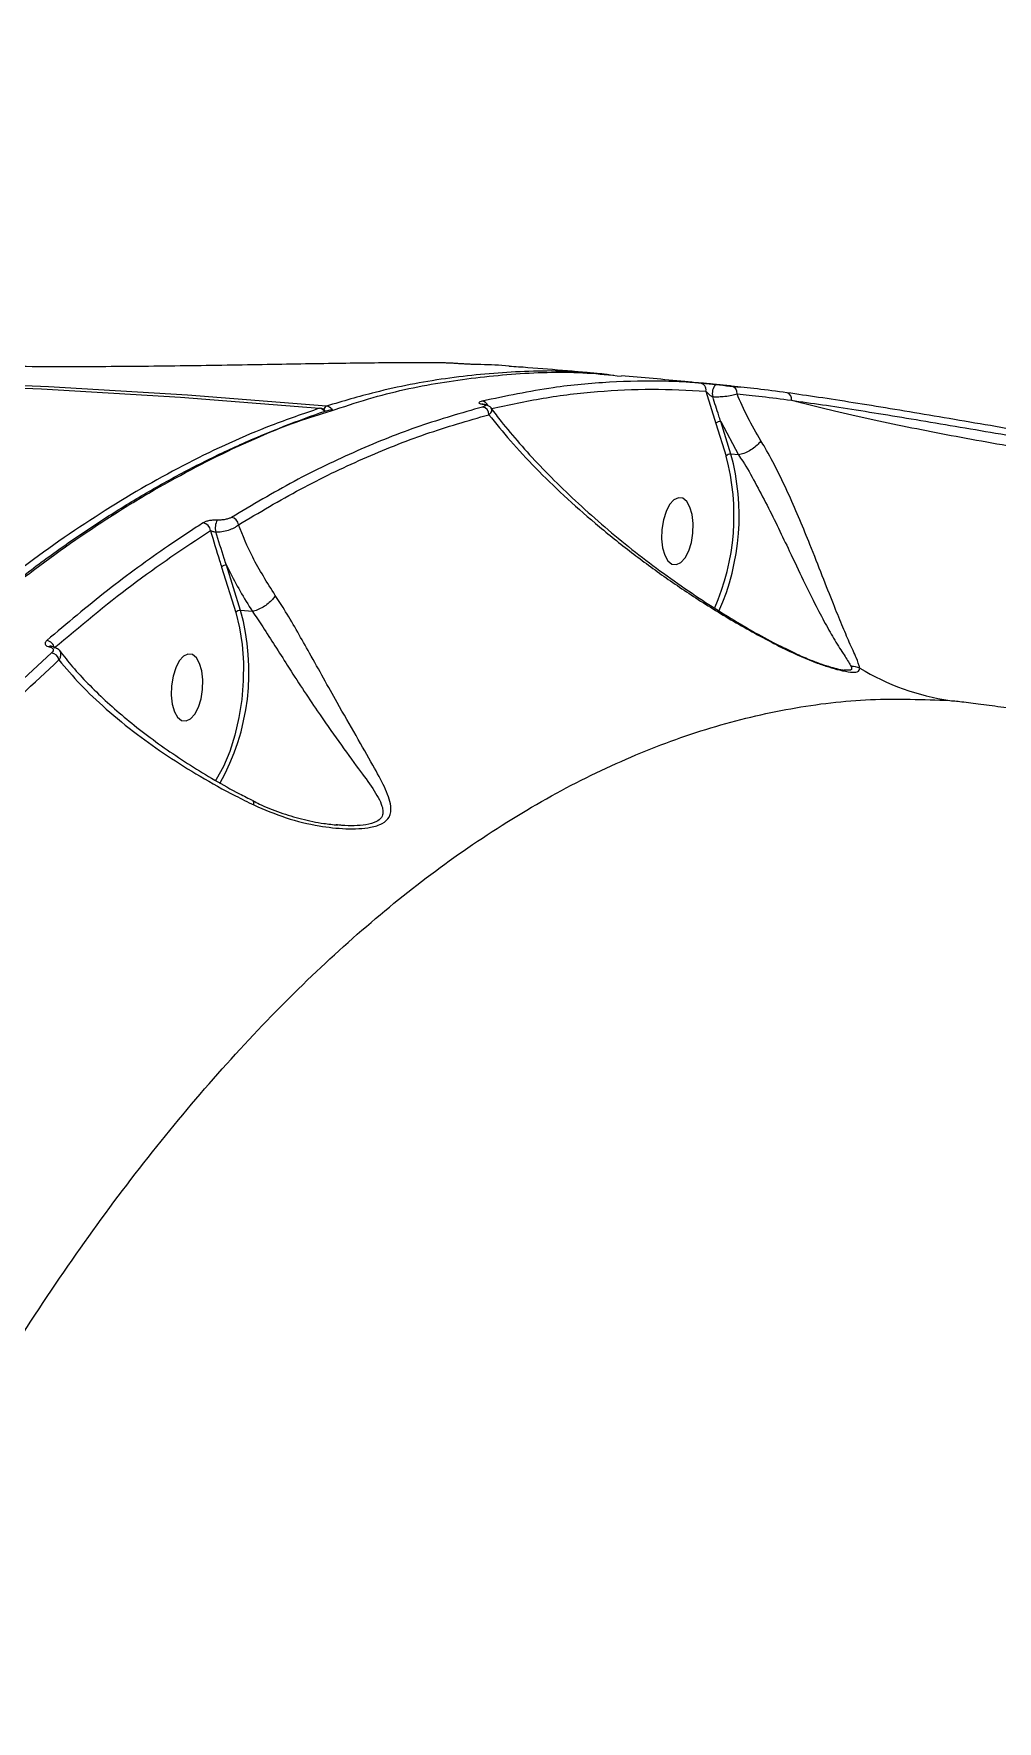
# Model space of a CAD drawing. Header units: millimetres. Extents: x -4335 to 4318, y -3792 to 3101.
# Drawn here: x 1699.5 to 1828.2, y 1356 to 1581.3 of the extents above; entities that cross this region are included whole.
import ezdxf

# ---------------------------------------------------------------- set-up
doc = ezdxf.new("R2010")
doc.units = ezdxf.units.MM
doc.layers.add('DIKOM_ЗОНА', color=80, linetype='Continuous')
doc.layers.add('DIKOM_ОБЪЕКТ', color=7, linetype='Continuous')

msp = doc.modelspace()

# ---------------------------------------------------------------- linework, layer by layer
at = {"layer": 'DIKOM_ЗОНА', "color": 3, "lineweight": 15}
msp.add_lwpolyline([(1629.814, 3100.338, -0.4205658), (4317.777, 469.92), (4317.777, -16.224, -0.4142136), (1317.777, -3016.224), (-2004.986, -3016.224, -0.4142136), (-3504.986, -1516.224), (-3504.986, 1600.338, -0.4142136), (-2004.986, 3100.338), (1629.814, 3100.338)], format="xyb", dxfattribs=at)
at = {"layer": 'DIKOM_ОБЪЕКТ', "color": 7, "linetype": 'Continuous', "lineweight": 15}
for p, q in [((1789.32, 1533.578), (1790.651, 1529.245)), ((1737.703, 1531.285), (1737.794, 1531.296)), ((1790.651, 1529.245), (1792.009, 1524.888)), ((1791.294, 1529.521), (1793.682, 1525.071)), ((1792.653, 1525.163), (1791.294, 1529.521)), ((1793.682, 1525.071), (1792.653, 1525.163)), ((1793.682, 1525.071), (1793.686, 1525.071)), ((1724.625, 1510.078), (1726.518, 1504.009)), ((1727.162, 1504.285), (1725.269, 1510.354)), ((1728.734, 1504.143), (1727.162, 1504.285)), ((1728.734, 1504.143), (1728.738, 1504.144)), ((1740.126, 1475.65), (1739.95, 1475.672))]:
    msp.add_line(p, q, dxfattribs=at)
at = {"layer": 'DIKOM_ОБЪЕКТ', "color": 7, "linetype": 'Continuous', "lineweight": 15, "flags": 128}
for points in [[(1368.123, 1490.272), (1373.934, 1492.134), (1391.43, 1497.485), (1409.032, 1502.484), (1426.734, 1507.131), (1444.53, 1511.425), (1462.416, 1515.363), (1480.386, 1518.945), (1498.435, 1522.17), (1516.556, 1525.037), (1534.745, 1527.544), (1552.997, 1529.692), (1571.305, 1531.479), (1589.664, 1532.905), (1608.068, 1533.969), (1626.512, 1534.672), (1644.991, 1535.013), (1663.498, 1534.991), (1682.029, 1534.607), (1700.577, 1533.861), (1719.137, 1532.754), (1737.703, 1531.285)], [(1738.648, 1531.586), (1720.082, 1533.055), (1701.522, 1534.163), (1682.974, 1534.909), (1664.443, 1535.292), (1645.936, 1535.314), (1627.458, 1534.973), (1609.013, 1534.271), (1590.609, 1533.206), (1572.25, 1531.78), (1553.942, 1529.993), (1535.691, 1527.846), (1517.501, 1525.338), (1499.38, 1522.471), (1481.331, 1519.247), (1463.361, 1515.664), (1445.475, 1511.726), (1427.679, 1507.433), (1409.977, 1502.785), (1392.375, 1497.786), (1374.879, 1492.436), (1372.803, 1491.775)], [(1786.222, 1519.271), (1785.63, 1519.341), (1785.028, 1519.049), (1784.465, 1518.419), (1783.985, 1517.501), (1783.628, 1516.37), (1783.423, 1515.118), (1783.386, 1513.847), (1783.52, 1512.658), (1783.815, 1511.648), (1784.246, 1510.9), (1784.779, 1510.474), (1785.371, 1510.404), (1785.972, 1510.696), (1786.536, 1511.326), (1787.016, 1512.244), (1787.373, 1513.374), (1787.578, 1514.626), (1787.615, 1515.898), (1787.481, 1517.087), (1787.186, 1518.096), (1786.754, 1518.844), (1786.222, 1519.271)], [(1726.518, 1504.009), (1727.03, 1501.964), (1727.373, 1499.727), (1727.537, 1497.351), (1727.52, 1494.895), (1727.321, 1492.416), (1726.946, 1489.976), (1726.403, 1487.632), (1725.705, 1485.443), (1724.87, 1483.459), (1723.918, 1481.731), (1723.77, 1481.502)], [(1720.73, 1498.392), (1720.139, 1498.462), (1719.537, 1498.17), (1718.974, 1497.54), (1718.494, 1496.622), (1718.137, 1495.492), (1717.932, 1494.24), (1717.895, 1492.968), (1718.029, 1491.779), (1718.324, 1490.77), (1718.755, 1490.021), (1719.288, 1489.595), (1719.879, 1489.525), (1720.481, 1489.817), (1721.045, 1490.447), (1721.524, 1491.365), (1721.881, 1492.495), (1722.087, 1493.747), (1722.124, 1495.019), (1721.989, 1496.208), (1721.695, 1497.217), (1721.263, 1497.965), (1720.73, 1498.392)]]:
    msp.add_lwpolyline(points, dxfattribs=at)
at = {"layer": 'DIKOM_ОБЪЕКТ', "color": 7, "linetype": 'Continuous', "lineweight": 15}
for centre, radius, start, end in [((1788.377, 1533.713), 0.953, 351.88558, 80.42728), ((1791.961, 1533.282), 1.801, 139.14399, 194.3731), ((1792.549, 1533.34), 0.927, 352.68165, 79.18407), ((1799.897, 1532.536), 0.853, 347.04676, 73.29157), ((1737.586, 1530.33), 0.962, 31.50875, 83.04533), ((1737.706, 1530.3), 1, 35.15035, 84.9228), ((1738.991, 1530.947), 0.726, 118.19675, 166.58906), ((1738.538, 1530.644), 0.948, 32.40079, 83.33635), ((1759.29, 1531.284), 0.961, 24.61993, 81.96011), ((1759.295, 1530.438), 1.029, 359.47419, 80.41316), ((1791.227, 1528.789), 0.735, 84.74118, 141.64063), ((1762.391, 1516.914), 30.673, 336.23581, 15.06784), ((1762.298, 1516.924), 31.453, 336.12325, 15.18704), ((1792.586, 1524.432), 0.735, 84.73594, 141.64587), ((1725.766, 1515.611), 1.115, 5.74345, 80.9984), ((1722.009, 1514.886), 1.12, 3.92606, 81.07381), ((1726.021, 1515.297), 2.241, 151.92332, 193.65363), ((1725.202, 1509.622), 0.735, 84.75629, 141.64345), ((1697.757, 1496.083), 30.527, 330.78587, 15.58408), ((1727.095, 1503.553), 0.735, 84.75629, 141.64345), ((1701.117, 1499.108), 1.175, 8.34286, 81.73965), ((1701.843, 1499.102), 0.408, 81.07609, 125.4481), ((1701.747, 1497.45), 1.182, 10.84687, 81.67099), ((1808.821, 1494.261), 2.54, 65.71479, 92.57581), ((1826.532, 1524.077), 32.157, 238.78309, 261.69133)]:
    msp.add_arc(centre, radius, start, end, dxfattribs=at)
for points, knots in [([(1687.075, 1537.078), (1689.046, 1537.032), (1692.989, 1536.94), (1699.023, 1536.878), (1704.917, 1536.864), (1710.596, 1536.887), (1716.287, 1536.939), (1721.918, 1537.014), (1727.419, 1537.102), (1732.719, 1537.193), (1737.731, 1537.277), (1742.444, 1537.348), (1745.247, 1537.375), (1746.646, 1537.389)], [0, 0, 0, 0, 0.1021841, 0.2043679, 0.2924909, 0.3808921, 0.4690129, 0.5574034, 0.6460779, 0.7344679, 0.8228823, 0.9115799, 1, 1, 1, 1]), ([(1746.646, 1537.389), (1748.023, 1537.397), (1750.796, 1537.414), (1753.018, 1537.393), (1754.137, 1537.383)], [0, 0, 0, 0, 0.4964928, 1, 1, 1, 1]), ([(1754.137, 1537.383), (1754.289, 1537.38), (1754.588, 1537.374), (1755.17, 1537.349), (1755.755, 1537.318), (1756.103, 1537.295), (1756.271, 1537.284)], [0, 0, 0, 0, 0.2974675, 0.5890501, 0.802821, 1, 1, 1, 1]), ([(1756.271, 1537.284), (1756.311, 1537.281), (1756.49, 1537.269), (1756.861, 1537.246), (1757.393, 1537.217), (1757.941, 1537.192), (1758.205, 1537.184), (1758.341, 1537.179)], [0, 0, 0, 0, 0.0490541, 0.2178964, 0.42667, 0.7022256, 1, 1, 1, 1]), ([(1758.341, 1537.179), (1758.651, 1537.17), (1760.202, 1537.124), (1761.773, 1537.09), (1763.023, 1536.943), (1763.042, 1536.941)], [0, 0, 0, 0, 0.1976015, 0.9880139, 1, 1, 1, 1]), ([(1763.04, 1536.924), (1763.871, 1536.868), (1768.222, 1536.57), (1772.568, 1536.17), (1776.085, 1535.847)], [0, 0, 0, 0, 0.1908603, 1, 1, 1, 1]), ([(1777.007, 1535.661), (1775.814, 1535.81), (1771.473, 1536.352), (1763.974, 1536.258), (1754.533, 1535.394), (1746.107, 1533.774), (1740.806, 1532.219), (1738.648, 1531.586)], [0, 0, 0, 0, 0.0946904, 0.3445967, 0.5881735, 0.832302, 1, 1, 1, 1]), ([(1739.8, 1531.113), (1741.486, 1531.673), (1746.358, 1533.292), (1754.411, 1534.924), (1763.956, 1536.018), (1771.833, 1536.233), (1776.496, 1535.731), (1778.007, 1535.569)], [0, 0, 0, 0, 0.1315332, 0.3801657, 0.628797, 0.8797853, 1, 1, 1, 1]), ([(1788.535, 1534.653), (1788.226, 1534.675), (1786.681, 1534.787), (1782.651, 1534.963), (1776.421, 1534.851), (1768.264, 1534.094), (1762.587, 1532.901), (1759.424, 1532.236)], [0, 0, 0, 0, 0.0321662, 0.1608357, 0.4183965, 0.6759572, 1, 1, 1, 1]), ([(1778.017, 1535.677), (1780.842, 1535.426), (1786.14, 1534.954), (1791.424, 1534.367), (1793.891, 1534.093)], [0, 0, 0, 0, 0.533284, 1, 1, 1, 1]), ([(1790.599, 1534.46), (1790.558, 1534.464), (1790.38, 1534.483), (1790.01, 1534.519), (1789.48, 1534.571), (1788.933, 1534.621), (1788.671, 1534.642), (1788.535, 1534.653)], [0, 0, 0, 0, 0.0490847, 0.2179257, 0.4266723, 0.7022289, 1, 1, 1, 1]), ([(1760.671, 1531.246), (1762.968, 1531.742), (1767.693, 1532.764), (1774.837, 1533.595), (1782.099, 1533.957), (1786.913, 1533.704), (1789.32, 1533.578)], [0, 0, 0, 0, 0.23911, 0.4918146, 0.7459078, 1, 1, 1, 1]), ([(1789.32, 1533.578), (1789.391, 1533.49), (1789.523, 1533.324), (1789.759, 1533.105), (1789.962, 1532.956), (1790.098, 1532.881), (1790.17, 1532.85), (1790.202, 1532.84), (1790.216, 1532.835)], [0, 0, 0, 0, 0.3482936, 0.6491469, 0.8445016, 0.9341901, 0.9696268, 1, 1, 1, 1]), ([(1790.216, 1532.835), (1790.482, 1532.83), (1791.02, 1532.82), (1791.928, 1532.887), (1792.82, 1533.02), (1793.253, 1533.155), (1793.468, 1533.222)], [0, 0, 0, 0, 0.2146984, 0.4347876, 0.7188133, 1, 1, 1, 1]), ([(1791.294, 1529.521), (1791.208, 1529.779), (1790.838, 1530.881), (1790.486, 1531.988), (1790.216, 1532.835)], [0, 0, 0, 0, 0.2343094, 1, 1, 1, 1]), ([(1792.723, 1534.25), (1792.572, 1534.264), (1792.275, 1534.293), (1791.696, 1534.35), (1791.113, 1534.408), (1790.765, 1534.443), (1790.599, 1534.46)], [0, 0, 0, 0, 0.2974652, 0.589034, 0.8028246, 1, 1, 1, 1]), ([(1800.142, 1533.353), (1798.781, 1533.536), (1796.039, 1533.905), (1793.833, 1534.134), (1792.723, 1534.25)], [0, 0, 0, 0, 0.4964948, 1, 1, 1, 1]), ([(1793.468, 1533.222), (1794.538, 1533.111), (1796.695, 1532.887), (1799.377, 1532.526), (1800.728, 1532.345)], [0, 0, 0, 0, 0.4964806, 1, 1, 1, 1]), ([(1796.661, 1526.947), (1796.054, 1527.983), (1794.833, 1530.064), (1793.924, 1532.166), (1793.468, 1533.222)], [0, 0, 0, 0, 0.4978665, 1, 1, 1, 1]), ([(1858.907, 1523.725), (1856.956, 1524.028), (1853.056, 1524.636), (1847.095, 1525.607), (1841.279, 1526.577), (1835.679, 1527.527), (1830.07, 1528.488), (1824.522, 1529.44), (1819.104, 1530.363), (1813.882, 1531.237), (1808.941, 1532.039), (1804.293, 1532.762), (1801.524, 1533.156), (1800.142, 1533.353)], [0, 0, 0, 0, 0.1021848, 0.2043689, 0.292491, 0.3808928, 0.4690148, 0.5574038, 0.6460783, 0.7344679, 0.8228827, 0.9115803, 1, 1, 1, 1]), ([(1858.166, 1522.296), (1856.524, 1522.471), (1853.241, 1522.822), (1848.012, 1523.472), (1842.625, 1524.207), (1837.129, 1525.026), (1831.599, 1525.915), (1826.103, 1526.868), (1820.711, 1527.87), (1815.494, 1528.907), (1810.53, 1529.968), (1805.879, 1531.038), (1802.681, 1531.83), (1801.042, 1532.262), (1800.728, 1532.345)], [0, 0, 0, 0, 0.0874426, 0.1748849, 0.2633127, 0.3520181, 0.4404459, 0.5297489, 0.6193392, 0.7086422, 0.7985519, 0.8887503, 0.9786595, 1, 1, 1, 1]), ([(1800.728, 1532.345), (1802.082, 1532.156), (1804.793, 1531.778), (1809.344, 1531.08), (1814.182, 1530.303), (1819.295, 1529.452), (1824.601, 1528.552), (1830.033, 1527.622), (1835.526, 1526.681), (1841.01, 1525.75), (1846.705, 1524.796), (1852.542, 1523.841), (1856.362, 1523.242), (1858.272, 1522.942)], [0, 0, 0, 0, 0.0883724, 0.1770236, 0.2653921, 0.3537672, 0.4424263, 0.5308, 0.6189468, 0.7073715, 0.7955196, 0.8977592, 1, 1, 1, 1]), ([(1737.703, 1531.285), (1735.544, 1530.542), (1729.686, 1528.526), (1720.13, 1524.156), (1709.076, 1517.851), (1698.098, 1510.263), (1687.247, 1501.453), (1676.573, 1491.451), (1666.112, 1480.282), (1655.885, 1467.94), (1645.905, 1454.468), (1636.201, 1439.919), (1626.817, 1424.362), (1617.797, 1407.867), (1609.173, 1390.479), (1600.968, 1372.208), (1593.187, 1353.102), (1585.85, 1333.228), (1578.991, 1312.679), (1572.642, 1291.551), (1566.9, 1270.169), (1561.761, 1248.585), (1557.199, 1226.857), (1553.159, 1204.78), (1549.656, 1182.45), (1546.708, 1159.963), (1544.297, 1137.095), (1542.464, 1113.875), (1541.227, 1090.342), (1540.607, 1066.858), (1540.607, 1043.533), (1541.226, 1020.476), (1542.47, 997.76), (1544.347, 975.432), (1546.844, 953.52), (1549.946, 932.09), (1553.636, 911.236), (1557.909, 891.074), (1562.404, 872.865), (1565.669, 861.693), (1567.127, 856.706)], [0, 0, 0, 0, 0.0156523, 0.0424896, 0.0694116, 0.0963766, 0.1233416, 0.1502635, 0.1771008, 0.2039382, 0.2308602, 0.2578251, 0.2847902, 0.3117121, 0.3385495, 0.3653869, 0.3923088, 0.4192738, 0.4462388, 0.4731606, 0.499998, 0.5258463, 0.5517701, 0.5777323, 0.6036945, 0.6296183, 0.6554665, 0.682304, 0.7092259, 0.736191, 0.7631561, 0.7900781, 0.8169155, 0.8437529, 0.8706749, 0.89764, 0.9246051, 0.9515271, 0.9783645, 1, 1, 1, 1]), ([(1544.864, 984.533), (1544.729, 986.048), (1544.267, 991.22), (1543.634, 1000.153), (1542.962, 1011.301), (1542.449, 1022.5), (1542.084, 1033.721), (1541.87, 1044.966), (1541.805, 1056.24), (1541.89, 1067.545), (1542.124, 1078.887), (1542.507, 1090.266), (1543.039, 1101.688), (1543.721, 1113.154), (1544.553, 1124.67), (1545.535, 1136.225), (1546.663, 1147.78), (1547.934, 1159.288), (1549.343, 1170.717), (1550.891, 1182.062), (1552.577, 1193.328), (1554.402, 1204.52), (1556.365, 1215.641), (1558.467, 1226.694), (1560.71, 1237.682), (1563.093, 1248.608), (1565.618, 1259.477), (1568.285, 1270.284), (1571.086, 1281.003), (1574.01, 1291.588), (1577.048, 1302.002), (1580.197, 1312.234), (1583.456, 1322.288), (1586.827, 1332.168), (1590.311, 1341.88), (1593.908, 1351.425), (1597.62, 1360.807), (1601.448, 1370.026), (1605.394, 1379.087), (1609.457, 1387.99), (1613.631, 1396.719), (1617.9, 1405.239), (1622.248, 1413.517), (1626.666, 1421.536), (1631.155, 1429.3), (1635.717, 1436.812), (1640.353, 1444.075), (1645.064, 1451.092), (1649.852, 1457.865), (1654.719, 1464.395), (1659.664, 1470.684), (1664.692, 1476.733), (1669.794, 1482.534), (1674.955, 1488.07), (1680.155, 1493.314), (1685.38, 1498.254), (1690.628, 1502.889), (1695.901, 1507.222), (1701.201, 1511.254), (1706.529, 1514.987), (1711.887, 1518.423), (1717.276, 1521.562), (1722.697, 1524.402), (1728.152, 1526.954), (1733.637, 1529.174), (1737.423, 1530.582), (1739.378, 1531.159), (1739.495, 1531.193)], [0, 0, 0, 0, 0.0065878, 0.0224913, 0.0383993, 0.0542287, 0.069985, 0.0856863, 0.1013503, 0.1169949, 0.1326383, 0.1482947, 0.1639795, 0.1797105, 0.1955056, 0.2113827, 0.2272951, 0.2431496, 0.2589256, 0.2746411, 0.2903142, 0.3059628, 0.3216049, 0.3372565, 0.3529313, 0.3686471, 0.3844217, 0.4002731, 0.416189, 0.4320784, 0.4478787, 0.4636135, 0.4793006, 0.4949582, 0.5106039, 0.5262556, 0.5419254, 0.557631, 0.5733905, 0.5892215, 0.6051328, 0.6210424, 0.6368727, 0.6526324, 0.6683392, 0.6840111, 0.6996658, 0.7153215, 0.7309914, 0.7466918, 0.7624402, 0.7782543, 0.7941517, 0.8100689, 0.8259312, 0.8417159, 0.8574406, 0.873123, 0.8887803, 0.9044299, 0.9200877, 0.9357663, 0.9514829, 0.9672545, 0.9830983, 0.9989902, 1, 1, 1, 1]), ([(1545.379, 984.292), (1545.026, 988.633), (1544.073, 1000.33), (1543.018, 1019.701), (1542.37, 1042.41), (1542.335, 1065.578), (1542.931, 1089.133), (1544.173, 1113.004), (1546.033, 1136.664), (1548.491, 1160.037), (1551.512, 1183.055), (1555.147, 1206.093), (1559.409, 1229.07), (1564.298, 1251.903), (1569.706, 1274.09), (1575.603, 1295.568), (1581.947, 1316.295), (1588.843, 1336.607), (1596.29, 1356.415), (1604.274, 1375.637), (1612.621, 1393.848), (1621.292, 1411.01), (1630.244, 1427.108), (1639.624, 1442.405), (1649.416, 1456.811), (1659.596, 1470.254), (1669.94, 1482.436), (1680.407, 1493.347), (1690.958, 1503.003), (1701.764, 1511.557), (1712.798, 1518.95), (1724.026, 1525.046), (1733.043, 1529.06), (1738.303, 1530.658), (1739.8, 1531.113)], [0, 0, 0, 0, 0.0187731, 0.0505764, 0.082404, 0.1142072, 0.1469342, 0.1796878, 0.2124148, 0.244218, 0.2760457, 0.3078488, 0.3405758, 0.3733293, 0.4060564, 0.4378594, 0.4696872, 0.5014902, 0.5342172, 0.5669708, 0.5996978, 0.631501, 0.6633286, 0.6951317, 0.7278587, 0.7606123, 0.7933392, 0.8251423, 0.85697, 0.8887731, 0.9215001, 0.9542536, 0.9869806, 1, 1, 1, 1]), ([(1759.467, 1531.453), (1756.674, 1530.651), (1751.09, 1529.047), (1742.698, 1525.682), (1734.304, 1521.674), (1728.728, 1518.365), (1725.94, 1516.711)], [0, 0, 0, 0, 0.2490971, 0.4981947, 0.7490974, 1, 1, 1, 1]), ([(1726.875, 1515.722), (1729.636, 1517.361), (1735.159, 1520.638), (1743.513, 1524.636), (1751.906, 1528.009), (1757.518, 1529.622), (1760.325, 1530.429)], [0, 0, 0, 0, 0.2490984, 0.4981933, 0.7490969, 1, 1, 1, 1]), ([(1759.424, 1532.236), (1759.383, 1532.226), (1759.176, 1532.173), (1758.98, 1532.08), (1759, 1531.971), (1759.16, 1531.894), (1759.35, 1531.859), (1759.446, 1531.842)], [0, 0, 0, 0, 0.0950841, 0.4719438, 0.7157576, 0.8572283, 1, 1, 1, 1]), ([(1759.446, 1531.865), (1759.445, 1531.866), (1759.436, 1531.869), (1759.472, 1531.858), (1759.562, 1531.842), (1759.686, 1531.827), (1759.773, 1531.82), (1759.795, 1531.818)], [0, 0, 0, 0, 0.0141163, 0.2814013, 0.5567171, 0.8858719, 1, 1, 1, 1]), ([(1759.446, 1531.842), (1759.539, 1531.825), (1759.724, 1531.791), (1759.877, 1531.716), (1759.891, 1531.61), (1759.7, 1531.518), (1759.504, 1531.464), (1759.467, 1531.453)], [0, 0, 0, 0, 0.1455896, 0.2899722, 0.532108, 0.909813, 1, 1, 1, 1]), ([(1759.588, 1531.834), (1759.704, 1531.815), (1759.961, 1531.775), (1760.267, 1531.643), (1760.533, 1531.476), (1760.611, 1531.339), (1760.621, 1531.32)], [0, 0, 0, 0, 0.2936211, 0.6515264, 0.9527509, 1, 1, 1, 1]), ([(1760.325, 1530.429), (1760.37, 1530.469), (1760.611, 1530.682), (1760.812, 1531.001), (1760.659, 1531.231), (1760.607, 1531.309)], [0, 0, 0, 0, 0.1344251, 0.708641, 1, 1, 1, 1]), ([(1760.325, 1530.429), (1761.257, 1529.271), (1763.168, 1526.899), (1766.535, 1523.289), (1770.318, 1519.602), (1774.493, 1515.907), (1778.95, 1512.309), (1783.637, 1508.843), (1788.605, 1505.498), (1793.955, 1502.2), (1797.91, 1500.138), (1799.887, 1499.107)], [0, 0, 0, 0, 0.1079563, 0.221263, 0.3345712, 0.4497836, 0.5649869, 0.672071, 0.7791302, 0.8896213, 1, 1, 1, 1]), ([(1760.618, 1531.316), (1761.057, 1530.722), (1762.216, 1529.157), (1764.403, 1526.572), (1767.154, 1523.559), (1770.216, 1520.481), (1773.54, 1517.379), (1777.08, 1514.322), (1780.761, 1511.376), (1784.521, 1508.582), (1788.22, 1506.036), (1791.74, 1503.767), (1795.038, 1501.801), (1797.682, 1500.317), (1799.277, 1499.518), (1799.776, 1499.267)], [0, 0, 0, 0, 0.0545337, 0.1436602, 0.2345272, 0.3271486, 0.4215166, 0.5153451, 0.6055863, 0.6924337, 0.7758711, 0.8475328, 0.912539, 0.972613, 1, 1, 1, 1]), ([(1796.661, 1526.947), (1796.642, 1526.918), (1796.567, 1526.807), (1796.331, 1526.513), (1795.855, 1526.068), (1795.149, 1525.597), (1794.384, 1525.231), (1793.919, 1525.124), (1793.686, 1525.071)], [0, 0, 0, 0, 0.0343102, 0.1364833, 0.3523805, 0.5682457, 0.7841437, 1, 1, 1, 1]), ([(1809.866, 1496.576), (1809.739, 1496.998), (1809.485, 1497.843), (1808.517, 1499.881), (1807.491, 1502.313), (1806.286, 1505.263), (1804.883, 1508.856), (1803.374, 1512.695), (1801.876, 1516.358), (1800.426, 1519.698), (1798.869, 1522.977), (1797.591, 1525.388), (1796.845, 1526.639), (1796.661, 1526.947)], [0, 0, 0, 0, 0.1071381, 0.2145796, 0.3113463, 0.4080919, 0.5217528, 0.6352945, 0.7192647, 0.8031772, 0.8878209, 0.9724049, 1, 1, 1, 1]), ([(1793.686, 1525.071), (1793.686, 1525.071), (1793.835, 1524.772), (1794.651, 1523.644), (1795.872, 1521.372), (1797.495, 1518.339), (1799.017, 1515.243), (1800.647, 1511.837), (1802.341, 1508.272), (1803.977, 1504.935), (1805.434, 1502.189), (1806.725, 1499.925), (1807.997, 1498.015), (1808.47, 1497.204), (1808.707, 1496.798)], [0, 0, 0, 0, 0.0000141, 0.0265083, 0.1091008, 0.1917763, 0.275171, 0.3586316, 0.4732179, 0.5879386, 0.6862713, 0.7846259, 0.8924886, 1, 1, 1, 1]), ([(1725.94, 1516.711), (1725.831, 1516.656), (1725.612, 1516.545), (1725.105, 1516.421), (1724.555, 1516.349), (1724.205, 1516.351), (1724.044, 1516.352)], [0, 0, 0, 0, 0.2632457, 0.5266612, 0.7813264, 1, 1, 1, 1]), ([(1722.183, 1515.993), (1721.872, 1515.794), (1720.319, 1514.802), (1716.037, 1511.94), (1709.357, 1507.088), (1703.978, 1502.545), (1701.286, 1500.271)], [0, 0, 0, 0, 0.044144, 0.220723, 0.6100157, 1, 1, 1, 1]), ([(1702.28, 1499.278), (1705.72, 1502.173), (1712.61, 1507.971), (1719.618, 1512.63), (1723.127, 1514.963)], [0, 0, 0, 0, 0.4992708, 1, 1, 1, 1]), ([(1724.044, 1516.352), (1723.883, 1516.353), (1723.539, 1516.355), (1722.999, 1516.283), (1722.504, 1516.16), (1722.29, 1516.049), (1722.183, 1515.993)], [0, 0, 0, 0, 0.2213911, 0.4744009, 0.7373359, 1, 1, 1, 1]), ([(1723.127, 1514.963), (1723.537, 1513.618), (1724.034, 1511.987), (1724.537, 1510.364), (1724.625, 1510.078)], [0, 0, 0, 0, 0.8242631, 1, 1, 1, 1]), ([(1723.127, 1514.963), (1723.173, 1514.944), (1723.264, 1514.908), (1723.453, 1514.852), (1723.64, 1514.806), (1723.774, 1514.779), (1723.831, 1514.77), (1723.843, 1514.768)], [0, 0, 0, 0, 0.2945312, 0.573888, 0.8144071, 0.9604229, 1, 1, 1, 1]), ([(1723.843, 1514.768), (1724.107, 1514.778), (1724.674, 1514.801), (1725.56, 1515.004), (1726.37, 1515.322), (1726.707, 1515.589), (1726.875, 1515.722)], [0, 0, 0, 0, 0.2241261, 0.480724, 0.7415335, 1, 1, 1, 1]), ([(1725.269, 1510.354), (1725.173, 1510.639), (1724.681, 1512.107), (1724.217, 1513.581), (1723.843, 1514.768)], [0, 0, 0, 0, 0.194124, 1, 1, 1, 1]), ([(1731.787, 1506.302), (1730.722, 1507.995), (1728.758, 1511.115), (1727.466, 1514.276), (1726.875, 1515.722)], [0, 0, 0, 0, 0.5425489, 1, 1, 1, 1]), ([(1725.269, 1510.354), (1725.389, 1510.101), (1726.376, 1508.017), (1727.631, 1505.955), (1728.734, 1504.143)], [0, 0, 0, 0, 0.121424, 1, 1, 1, 1]), ([(1731.787, 1506.302), (1731.773, 1506.274), (1731.681, 1506.099), (1731.412, 1505.73), (1730.866, 1505.205), (1730.171, 1504.717), (1729.42, 1504.328), (1728.965, 1504.205), (1728.738, 1504.144)], [0, 0, 0, 0, 0.0319451, 0.2048515, 0.4036389, 0.6024282, 0.8012154, 1, 1, 1, 1]), ([(1728.922, 1478.313), (1730.351, 1477.701), (1733.208, 1476.476), (1737.388, 1475.497), (1740.663, 1475.118), (1742.957, 1475.12), (1744.673, 1475.307), (1746.195, 1475.784), (1747.222, 1476.747), (1747.342, 1478.376), (1746.477, 1480.676), (1744.761, 1483.762), (1742.634, 1487.491), (1740.355, 1491.453), (1738.258, 1495.214), (1736.486, 1498.396), (1734.791, 1501.399), (1733.253, 1504.03), (1732.252, 1505.581), (1731.787, 1506.302)], [0, 0, 0, 0, 0.0760759, 0.1521362, 0.213207, 0.2445024, 0.2757143, 0.3130135, 0.3506359, 0.4012614, 0.4758026, 0.5507661, 0.6417657, 0.7326389, 0.7938288, 0.8549375, 0.9055409, 0.9561022, 1, 1, 1, 1]), ([(1728.738, 1504.144), (1728.738, 1504.143), (1729.184, 1503.549), (1730.198, 1501.958), (1731.753, 1499.569), (1733.53, 1496.759), (1735.428, 1493.823), (1737.739, 1490.345), (1740.315, 1486.701), (1742.799, 1483.288), (1744.9, 1480.476), (1745.96, 1478.634), (1746.223, 1477.453), (1746.126, 1476.766), (1745.735, 1476.324), (1745.018, 1475.917), (1743.999, 1475.633), (1742.355, 1475.526), (1741.069, 1475.522), (1740.31, 1475.625), (1740.126, 1475.65)], [0, 0, 0, 0, 0.0000145, 0.0542743, 0.1181857, 0.1821601, 0.2609336, 0.3398074, 0.4576255, 0.5755834, 0.6704483, 0.7646968, 0.7950027, 0.8251975, 0.8614306, 0.8684972, 0.9117743, 0.949709, 0.9877896, 1, 1, 1, 1]), ([(1701.918, 1498.619), (1698.583, 1495.535), (1691.912, 1489.366), (1682.084, 1478.74), (1672.396, 1467.198), (1666.115, 1458.627), (1662.975, 1454.342)], [0, 0, 0, 0, 0.2485959, 0.4971905, 0.7485956, 1, 1, 1, 1]), ([(1701.286, 1500.271), (1701.232, 1500.218), (1701.096, 1500.085), (1701.02, 1499.879), (1701.083, 1499.681), (1701.269, 1499.524), (1701.494, 1499.464), (1701.607, 1499.435)], [0, 0, 0, 0, 0.1655271, 0.4120551, 0.6200446, 0.8096881, 1, 1, 1, 1]), ([(1701.607, 1499.435), (1701.717, 1499.406), (1701.936, 1499.348), (1702.117, 1499.194), (1702.176, 1499.002), (1702.101, 1498.802), (1701.971, 1498.672), (1701.918, 1498.619)], [0, 0, 0, 0, 0.192039, 0.3835605, 0.5902006, 0.8341027, 1, 1, 1, 1]), ([(1701.852, 1499.519), (1701.853, 1499.518), (1701.856, 1499.516), (1701.896, 1499.508), (1701.911, 1499.505)], [0, 0, 0, 0, 0.622503, 1, 1, 1, 1]), ([(1701.906, 1499.504), (1701.911, 1499.504), (1702.163, 1499.473), (1702.536, 1499.3), (1702.917, 1499.063), (1703, 1498.89), (1703, 1498.889)], [0, 0, 0, 0, 0.0121162, 0.5598055, 0.9966446, 1, 1, 1, 1]), ([(1702.908, 1497.672), (1702.977, 1497.786), (1703.149, 1498.07), (1703.182, 1498.491), (1703.121, 1498.783), (1703.002, 1498.887), (1703.002, 1498.888)], [0, 0, 0, 0, 0.2625861, 0.6549514, 0.998033, 1, 1, 1, 1]), ([(1703.002, 1498.889), (1703.56, 1498.179), (1704.695, 1496.734), (1706.738, 1494.523), (1709.035, 1492.282), (1711.576, 1490.05), (1714.339, 1487.845), (1717.3, 1485.69), (1720.416, 1483.612), (1723.652, 1481.651), (1726.452, 1480.075), (1728.218, 1479.197), (1728.83, 1478.893)], [0, 0, 0, 0, 0.1036507, 0.2110023, 0.3184192, 0.4257411, 0.5328435, 0.6395627, 0.7450308, 0.8476646, 0.9472661, 1, 1, 1, 1]), ([(1799.887, 1499.107), (1799.883, 1499.122), (1799.86, 1499.201), (1799.808, 1499.226), (1799.765, 1499.246)], [0, 0, 0, 0, 0.1864968, 1, 1, 1, 1]), ([(1799.791, 1499.283), (1800.271, 1499.039), (1801.379, 1498.474), (1803.035, 1497.768), (1804.637, 1497.156), (1805.969, 1496.725), (1806.935, 1496.47), (1807.592, 1496.334), (1807.742, 1496.321), (1807.795, 1496.316)], [0, 0, 0, 0, 0.1583217, 0.3660284, 0.5445253, 0.7021988, 0.8459043, 0.9449667, 1, 1, 1, 1]), ([(1799.887, 1499.107), (1801.334, 1498.442), (1803.323, 1497.528), (1805.744, 1496.717), (1807.302, 1496.276), (1808.706, 1496.01), (1809.756, 1496.036), (1809.825, 1496.378), (1809.866, 1496.576)], [0, 0, 0, 0, 0.303074, 0.4164315, 0.52952, 0.6687641, 0.8085451, 1, 1, 1, 1]), ([(1664.054, 1453.498), (1667.151, 1457.727), (1673.347, 1466.184), (1682.973, 1477.673), (1692.812, 1488.333), (1699.542, 1494.559), (1702.908, 1497.672)], [0, 0, 0, 0, 0.248595, 0.4971901, 0.7485952, 1, 1, 1, 1]), ([(1702.908, 1497.672), (1703.827, 1496.581), (1705.665, 1494.398), (1709.196, 1491.059), (1713.096, 1487.872), (1717.328, 1484.866), (1721.707, 1482.119), (1725.626, 1479.938), (1728.105, 1478.716), (1728.922, 1478.313)], [0, 0, 0, 0, 0.1619198, 0.3238389, 0.493633, 0.6385927, 0.783915, 0.9287408, 1, 1, 1, 1]), ([(1807.923, 1496.302), (1807.907, 1496.299), (1807.882, 1496.293), (1807.818, 1496.307), (1807.794, 1496.312)], [0, 0, 0, 0, 0.6292912, 1, 1, 1, 1]), ([(1808.707, 1496.798), (1808.775, 1496.6), (1808.887, 1496.274), (1808.195, 1496.294), (1807.923, 1496.302)], [0, 0, 0, 0, 0.6074541, 1, 1, 1, 1]), ([(1611.293, 1047.182), (1611.23, 1053.377), (1611.105, 1065.772), (1611.476, 1084.514), (1612.254, 1103.306), (1613.494, 1122.366), (1615.209, 1141.653), (1617.413, 1161.122), (1620.076, 1180.459), (1623.294, 1200.247), (1627.126, 1220.424), (1631.615, 1240.914), (1636.621, 1261.024), (1642.118, 1280.66), (1648.081, 1299.729), (1654.489, 1318.145), (1661.337, 1335.867), (1668.603, 1352.88), (1676.268, 1369.157), (1684.294, 1384.624), (1692.645, 1399.205), (1701.289, 1412.837), (1710.218, 1425.479), (1719.409, 1437.131), (1728.838, 1447.778), (1738.461, 1457.369), (1748.233, 1465.86), (1758.308, 1473.347), (1768.671, 1479.728), (1779.296, 1484.932), (1789.971, 1488.836), (1800.656, 1491.375), (1811.324, 1492.672), (1818.366, 1492.396), (1821.885, 1492.258)], [0, 0, 0, 0, 0.0277665, 0.0555663, 0.0833659, 0.1111324, 0.1400374, 0.1689802, 0.1979227, 0.2268277, 0.2586374, 0.2905482, 0.32251, 0.3544717, 0.386382, 0.4181913, 0.4498955, 0.4817, 0.5135556, 0.5454111, 0.5772152, 0.6089191, 0.6405475, 0.6722759, 0.7040553, 0.7358344, 0.7675626, 0.799191, 0.8325939, 0.8660265, 0.8994294, 0.932943, 0.9664864, 1, 1, 1, 1]), ([(1821.885, 1492.258), (1822.459, 1492.205), (1823.613, 1492.098), (1826.372, 1491.75), (1829.476, 1491.321), (1832.326, 1490.905), (1833.924, 1490.661), (1834.563, 1490.564)], [0, 0, 0, 0, 0.2099069, 0.4228961, 0.6382594, 0.8553533, 1, 1, 1, 1]), ([(1728.922, 1478.313), (1728.926, 1478.342), (1728.952, 1478.542), (1728.947, 1478.792), (1728.846, 1478.837), (1728.809, 1478.854)], [0, 0, 0, 0, 0.0963075, 0.6660893, 1, 1, 1, 1]), ([(1728.834, 1478.871), (1729.114, 1478.72), (1730.279, 1478.097), (1732.455, 1477.268), (1735.328, 1476.396), (1737.924, 1475.857), (1739.508, 1475.694), (1740.123, 1475.63)], [0, 0, 0, 0, 0.0784699, 0.3258442, 0.5790349, 0.8363759, 1, 1, 1, 1])]:
    msp.add_open_spline(points, degree=3, knots=knots, dxfattribs=at)

doc.saveas('drawing.dxf')
